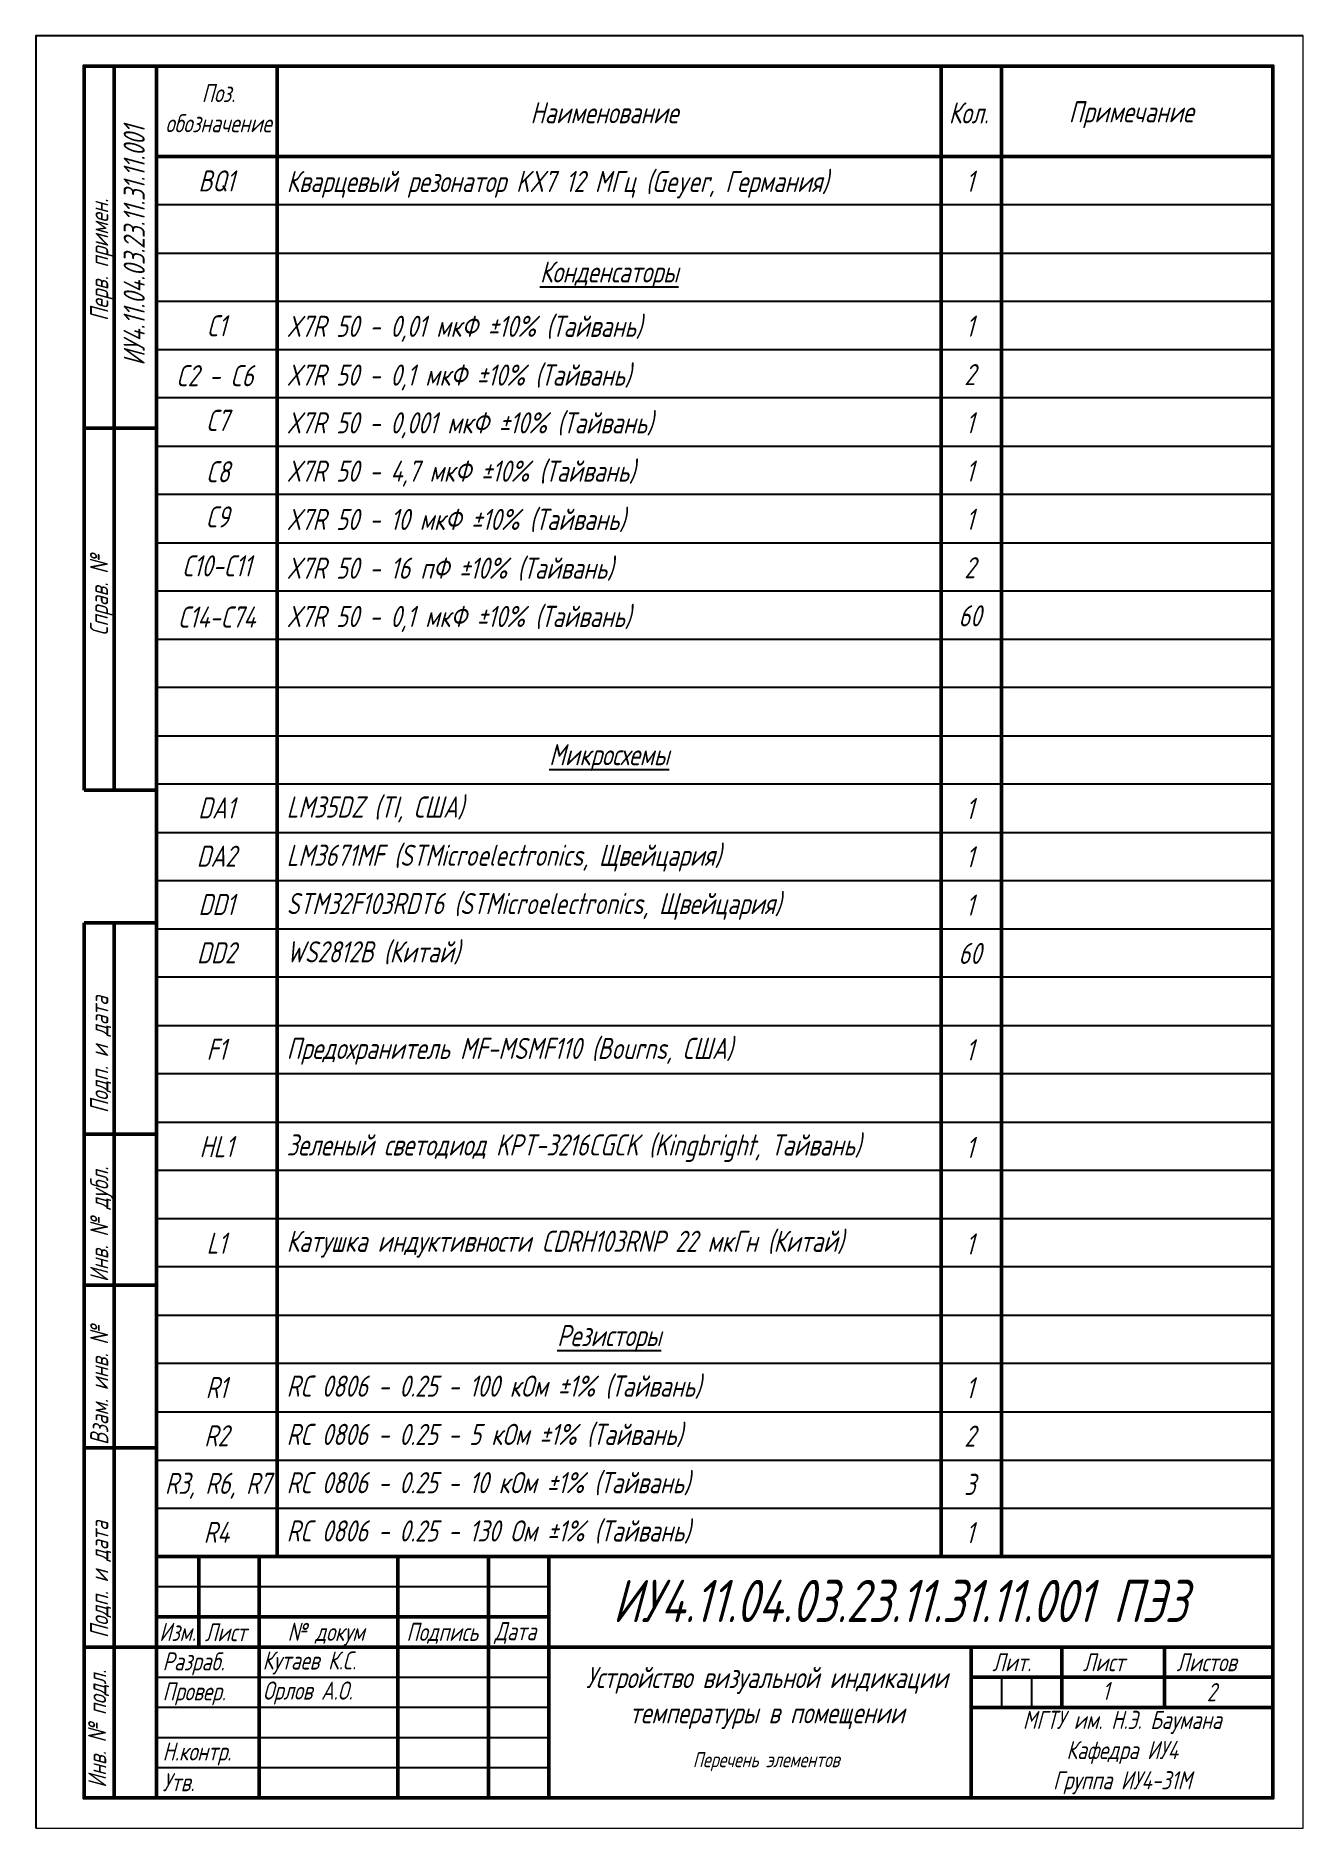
# Paper-space layout 'Лист1' of a CAD drawing. Header units: millimetres. Extents: x 0 to 210, y 0 to 297.
# The model-space entities are those that its viewports show. They can reach past a viewport. Long polylines and large blocks are cut down to what shows.
import ezdxf
from ezdxf.enums import TextEntityAlignment as Align

# ---------------------------------------------------------------- set-up
doc = ezdxf.new("R2010")
doc.units = ezdxf.units.MM
doc.layers.add('FORM', color=7, linetype='Continuous')
doc.layers.add('NEVIDIM', color=1, linetype='Continuous')
doc.styles.get("Standard").update_dxf_attribs({"font": '', "width": 0.8, "oblique": 15})
doc.styles.get('Standard').set_extended_font_data('GOST type B')

msp = doc.modelspace()

# ---------------------------------------------------------------- linework, layer by layer
at = {"color": 0, "lineweight": 50}
for p, q in [((7363.02, 6770.91), (7363.02, 6890.91)), ((7368.02, 6770.91), (7368.02, 6890.91)), ((7375.02, 6830.91), (7363.02, 6830.91)), ((7375.02, 6770.91), (7363.02, 6770.91)), ((7375.02, 6748.91), (7363.02, 6748.91)), ((7368.02, 6748.91), (7368.02, 6603.91)), ((7363.02, 6713.91), (7375.02, 6713.91)), ((7375.02, 6688.91), (7363.02, 6688.91)), ((7363.02, 6661.91), (7375.02, 6661.91)), ((7382.02, 6643.91), (7382.02, 6628.91)), ((7392.02, 6603.91), (7392.02, 6643.91)), ((7415.02, 6643.91), (7415.02, 6603.91)), ((7430.02, 6603.91), (7430.02, 6643.91)), ((7375.02, 6633.91), (7440.02, 6633.91)), ((7375.02, 6628.91), (7363.02, 6628.91)), ((7440.02, 6628.91), (7375.02, 6628.91)), ((7440.02, 6628.91), (7560.02, 6628.91)), ((7525.02, 6628.91), (7525.02, 6618.91)), ((7542.02, 6628.91), (7542.02, 6618.91)), ((7560.02, 6623.91), (7510.02, 6623.91)), ((7510.02, 6618.91), (7560.02, 6618.91))]:
    msp.add_line(p, q, dxfattribs=at)
at = {"lineweight": 50}
for p, q in [((7363.02, 6890.91), (7560.02, 6890.91)), ((7375.02, 6890.91), (7375.02, 6603.91)), ((7560.02, 6890.91), (7560.02, 6603.91)), ((7363.02, 6748.91), (7363.02, 6603.91)), ((7375.02, 6643.91), (7560.02, 6643.91)), ((7440.02, 6643.91), (7440.02, 6603.91)), ((7510.02, 6628.91), (7510.02, 6603.91)), ((7560.02, 6603.91), (7363.02, 6603.91))]:
    msp.add_line(p, q, dxfattribs=at)
at = {"color": 0}
for p, q in [((7375.02, 6770.91), (7368.02, 6770.91)), ((7363.02, 6748.91), (7363.02, 6748.91))]:
    msp.add_line(p, q, dxfattribs=at)
at = {"lineweight": 25}
msp.add_line((7375.02, 6651.91), (7560.02, 6651.91), dxfattribs=at)
at = {"color": 0, "lineweight": 25}
for p, q in [((7440.02, 6638.91), (7375.02, 6638.91)), ((7375.02, 6623.91), (7440.02, 6623.91)), ((7515.02, 6623.91), (7515.02, 6618.91)), ((7520.02, 6623.91), (7520.02, 6618.91)), ((7440.02, 6618.91), (7375.02, 6618.91)), ((7375.02, 6613.91), (7440.02, 6613.91)), ((7440.02, 6608.91), (7375.02, 6608.91))]:
    msp.add_line(p, q, dxfattribs=at)
at = {"color": 0}
msp.add_point((7560.12, 6603.81), dxfattribs=at)
at = {"layer": 'FORM', "color": 0, "lineweight": 50}
for p, q in [((7395.02, 6890.91), (7395.02, 6643.91)), ((7505.02, 6643.91), (7505.02, 6890.91)), ((7515.02, 6643.91), (7515.02, 6890.91)), ((7375.02, 6875.91), (7560.02, 6875.91))]:
    msp.add_line(p, q, dxfattribs=at)
at = {"layer": 'FORM', "color": 0, "lineweight": 25}
for p, q in [((7560.02, 6867.91), (7375.02, 6867.91)), ((7375.02, 6859.91), (7560.02, 6859.91)), ((7560.02, 6851.91), (7375.02, 6851.91)), ((7375.02, 6843.91), (7560.02, 6843.91)), ((7560.02, 6835.91), (7375.02, 6835.91)), ((7375.02, 6827.91), (7560.02, 6827.91)), ((7560.02, 6819.91), (7375.02, 6819.91)), ((7375.02, 6811.91), (7560.02, 6811.91)), ((7560.02, 6803.91), (7375.02, 6803.91)), ((7375.02, 6795.91), (7560.02, 6795.91)), ((7560.02, 6787.91), (7375.02, 6787.91)), ((7375.02, 6779.91), (7560.02, 6779.91)), ((7560.02, 6771.91), (7375.02, 6771.91)), ((7375.02, 6763.91), (7560.02, 6763.91)), ((7560.02, 6755.91), (7375.02, 6755.91)), ((7375.02, 6747.91), (7560.02, 6747.91)), ((7560.02, 6739.91), (7375.02, 6739.91)), ((7375.02, 6731.91), (7560.02, 6731.91)), ((7560.02, 6723.91), (7375.02, 6723.91)), ((7375.02, 6715.91), (7560.02, 6715.91)), ((7560.02, 6707.91), (7375.02, 6707.91)), ((7375.02, 6699.91), (7560.02, 6699.91)), ((7560.02, 6691.91), (7375.02, 6691.91)), ((7375.02, 6683.91), (7560.02, 6683.91)), ((7560.02, 6675.91), (7375.02, 6675.91)), ((7375.02, 6667.91), (7560.02, 6667.91)), ((7375.02, 6659.91), (7560.02, 6659.91))]:
    msp.add_line(p, q, dxfattribs=at)
at = {"layer": 'FORM', "color": 0}
msp.add_lwpolyline([(7355.02, 6598.91), (7565.02, 6598.91), (7565.02, 6895.91), (7355.02, 6895.91)], close=True, dxfattribs=at)
at = {"layer": 'NEVIDIM', "color": 0, "linetype": 'Continuous'}
for p in [(7362.92, 6891.01), (7560.12, 6891.01), (7362.92, 6603.81)]:
    msp.add_point(p, dxfattribs=at)

# ---------------------------------------------------------------- texts
at = {"color": 0, "oblique": 15, "width": 0.8}
for s, p in [('Перв. примен.', (7367.02, 6848.66)), ('Подп. и дата', (7367.02, 6717.41)), ('Инв. № дубл.', (7367.02, 6689.41)), ('Взам. инв. №', (7367.02, 6662.41)), ('Подп. и дата', (7367.02, 6630.41))]:
    msp.add_text(s, height=3, rotation=90, dxfattribs=at).set_placement(p)
for s, p in [('Изм.', (7375.47, 6629.93)), ('Лист', (7383.02, 6629.88)), ('№ докум', (7396.73, 6629.94)), ('Подпись', (7416.42, 6629.93)), ('Дата', (7431.02, 6630.05)), ('Разраб.', (7376.02, 6625.05)), ('Лит.', (7513.52, 6624.91)), ('Лист', (7528.52, 6624.91)), ('Листов', (7544.02, 6624.91)), ('Провер.', (7376.02, 6620.08)), ('Н.контр.', (7376.02, 6610.12)), ('Утв.', (7376.02, 6605.03))]:
    msp.add_text(s, height=3, dxfattribs=at).set_placement(p)
msp.add_text('2', height=3, dxfattribs=at).set_placement((7549.84, 6619.95), align=Align.CENTER)
at = {"attachment_point": 1}
for s, width, gutter_width, heights, insert, char_height in [('\\pxqc;Поз. обозначение', 16.1656, 25, [0], (7377.19, 6887.93), 3), ('\\pxqc;Наименование', 71.7299, 25, [0], (7413.34, 6884.92), 3.5), ('Кол.', 5.3745, 25, [0], (7506.3, 6884.9), 3.5), ('Примечание', 48.3453, 25, [0], (7526.18, 6885.07), 3.5), ('\\pxqc;BQ1', 19.6684, 25, [0], (7375.1, 6873.62), 3.5), ('Кварцевый резонатор KX7 12 МГц (Geyer, Германия)', 109.816, 25, [0], (7396.58, 6873.53), 3.5), ('\\pxqc;1', 10.0561, 25, [0], (7504.75, 6873.56), 3.5), ('\\pxqc;{\\LКонденсаторы}', 109.9985, 25, [7.59], (7395.02, 6858.54), 3.5), ('\\pxqc;C1', 19.6684, 25, [0], (7375.1, 6849.62), 3.5), ('X7R 50 - 0,01 мкФ %%P10% (Тайвань)', 109.816, 25, [0], (7396.58, 6849.53), 3.5), ('\\pxqc;1', 10.0561, 25, [0], (7504.75, 6849.56), 3.5), ('C2 - C6', 19.6684, 25, [0], (7378.24, 6841.35), 3.5), ('X7R 50 - 0,1 мкФ %%P10% (Тайвань)', 109.816, 25, [0], (7396.58, 6841.45), 3.5), ('\\pxqc;2', 10.0561, 25, [0], (7504.75, 6841.53), 3.5), ('\\pxqc;C7', 19.6684, 25, [0], (7375.24, 6833.94), 3.5), ('X7R 50 - 0,001 мкФ %%P10% (Тайвань)', 109.816, 25, [0], (7396.58, 6833.53), 3.5), ('\\pxqc;1', 10.0561, 25, [0], (7504.75, 6833.54), 3.5), ('\\pxqc;C8', 19.6684, 25, [0], (7375.32, 6825.43), 3.5), ('X7R 50 - 4,7 мкФ %%P10% (Тайвань)', 109.816, 25, [0], (7396.58, 6825.53), 3.5), ('\\pxqc;1', 10.0561, 25, [0], (7504.75, 6825.54), 3.5), ('\\pxqc;C9', 19.6684, 25, [0], (7375.24, 6817.94), 3.5), ('X7R 50 - 10 мкФ %%P10% (Тайвань)', 109.816, 25, [0], (7396.58, 6817.53), 3.5), ('\\pxqc;1', 10.0561, 25, [0], (7504.75, 6817.54), 3.5), ('\\pxqc;C10-C11', 19.6684, 25, [0], (7375.12, 6809.83), 3.5), ('X7R 50 - 16 пФ %%P10% (Тайвань)', 109.816, 25, [0], (7396.58, 6809.45), 3.5), ('\\pxqc;2', 10.0561, 25, [0], (7504.75, 6809.53), 3.5), ('\\pxqc;C14-C74', 19.6684, 25, [0], (7375.12, 6801.35), 3.5), ('X7R 50 - 0,1 мкФ %%P10% (Тайвань)', 109.816, 25, [0], (7396.58, 6801.45), 3.5), ('\\pxqc;60', 10.0561, 25, [0], (7504.75, 6801.55), 3.5), ('\\pxqc;{\\LМикросхемы}', 109.9985, 25, [7.59], (7395.02, 6778.54), 3.5), ('\\pxqc;DA1', 19.6684, 25, [0], (7375.1, 6769.72), 3.5), ('LM35DZ (TI, США)', 109.816, 25, [0], (7396.58, 6769.87), 3.5), ('\\pxqc;1', 10.0561, 25, [0], (7504.75, 6769.62), 3.5), ('\\pxqc;DA2', 19.6684, 25, [0], (7375.1, 6761.72), 3.5), ('LM3671MF (STMicroelectronics, Щвейцария)', 109.816, 25, [0], (7396.58, 6761.87), 3.5), ('\\pxqc;1', 10.0561, 25, [0], (7504.75, 6761.62), 3.5), ('STM32F103RDT6 (STMicroelectronics, Щвейцария)', 109.816, 25, [0], (7396.58, 6753.87), 3.5), ('\\pxqc;DD1', 19.6684, 25, [0], (7375.1, 6753.72), 3.5), ('\\pxqc;1', 10.0561, 25, [0], (7504.75, 6753.62), 3.5), ('\\pxqc;DD2', 19.6684, 25, [0], (7375.1, 6745.72), 3.5), ('WS2812B (Китай)', 109.816, 25, [0], (7396.58, 6745.87), 3.5), ('\\pxqc;60', 10.0561, 25, [0], (7504.75, 6745.62), 3.5), ('\\pxt24;Предохранитель MF-MSMF110 (Bourns, США)', 109.816, 25, [0], (7396.58, 6729.87), 3.5), ('\\pxqc;F1', 19.6684, 25, [0], (7375.1, 6729.72), 3.5), ('\\pxqc;1', 10.0561, 25, [0], (7504.75, 6729.62), 3.5), ('\\pxqc;HL1', 19.6684, 25, [0], (7375.1, 6713.59), 3.5), ('Зеленый светодиод KPT-3216CGCK (Kingbright, Тайвань)', 109.816, 25, [0], (7396.58, 6713.87), 3.5), ('\\pxqc;1', 10.0561, 25, [0], (7504.75, 6713.46), 3.5), ('\\pxqc;L1', 19.6684, 25, [0], (7375.1, 6697.59), 3.5), ('Катушка индуктивности CDRH103RNP 22 мкГн (Китай)', 109.816, 25, [0], (7396.58, 6697.91), 3.5), ('\\pxqc;1', 10.0561, 25, [0], (7504.75, 6697.46), 3.5), ('\\pxqc;{\\LРезисторы}', 109.9985, 25, [7.59], (7395.02, 6682.28), 3.5), ('\\pxqc;R1', 19.6684, 25, [0], (7375.1, 6673.68), 3.5), ('RC 0806 - 0.25 - 100 кОм %%P1% (Тайвань)  ', 109.816, 25, [0], (7396.58, 6673.91), 3.5), ('\\pxqc;1', 10.0561, 25, [0], (7504.75, 6673.62), 3.5), ('\\pxqc;R2', 19.6684, 25, [0], (7375.1, 6665.68), 3.5), ('RC 0806 - 0.25 - 5 кОм %%P1% (Тайвань)  ', 109.816, 25, [0], (7396.58, 6665.91), 3.5), ('\\pxqc;2', 10.0561, 25, [0], (7504.75, 6665.62), 3.5), ('\\pxqc;R3, R6, R7', 21.834, 25, [9.48], (7374.25, 6657.8), 3.5), ('RC 0806 - 0.25 - 10 кОм %%P1% (Тайвань)  ', 109.816, 25, [0], (7396.58, 6657.91), 3.5), ('\\pxqc;3', 10.0561, 25, [0], (7504.75, 6657.62), 3.5), ('RC 0806 - 0.25 - 130 Ом %%P1% (Тайвань)  ', 109.816, 25, [0], (7396.58, 6649.91), 3.5), ('\\pxqc;R4', 19.6684, 25, [0], (7375.1, 6649.68), 3.5), ('\\pxqc;1', 10.0561, 25, [0], (7504.75, 6649.62), 3.5), ('Кутаев К.С.', 23, 12.5, [0], (7392.6, 6628.2), 3), ('Орлов А.О.', 29.2218, 12.5, [8], (7392.64, 6623.21), 3), ('1', 4.3362, 25, [0], (7531.72, 6623.15), 3), ('\\pxqc;МГТУ им. Н.Э. Баумана\\PКафедра ИУ4\\PГруппа ИУ4-31М', 50, 12.5, [0], (7510.03, 6618.35), 3), ('\\pxqc;Перечень элементов', 64.239, 12.5, [0], (7443.91, 6611.51), 2.5)]:
    msp.add_mtext_dynamic_manual_height_columns(s, width=width, gutter_width=gutter_width, heights=heights, dxfattribs=dict(at, insert=insert, char_height=char_height))
at = {"insert": (7371.32, 6861.13), "char_height": 3.5, "width": 129.4139, "attachment_point": 5, "rotation": 90}
msp.add_mtext('{\\C0;ИУ4.11.04.03.23.11.31.11.001}', dxfattribs=at)
at = {"char_height": 3, "attachment_point": 1, "rotation": 90}
for s, width, gutter_width, heights, insert in [('Справ. №', 26.3521, 25, [12.33], (7363.98, 6796.5)), ('Инв. № подл.', 22.3068, 12.5, [1.07], (7363.68, 6605.6))]:
    msp.add_mtext_dynamic_manual_height_columns(s, width=width, gutter_width=gutter_width, heights=heights, dxfattribs=dict(at, insert=insert))
at = {"attachment_point": 5}
for s, insert, char_height, width in [('{\\C0;ИУ4.11.04.03.23.11.31.11.001 ПЭ3}', (7498.21, 6636.56), 7, 129.4139), ('Устройство визуальной индикации температуры в помещении', (7476.16, 6620.47), 3.5, 70)]:
    msp.add_mtext(s, dxfattribs=dict(at, insert=insert, char_height=char_height, width=width))

psp = doc.layouts.new('Лист1')

# ---------------------------------------------------------------- viewports
at = {"layer": '0'}
psp.add_viewport(center=(105.3, 148.2), size=(210, 297), view_center_point=(7460.02, 6747.41), view_height=297, dxfattribs=at)

doc.saveas('drawing.dxf')
